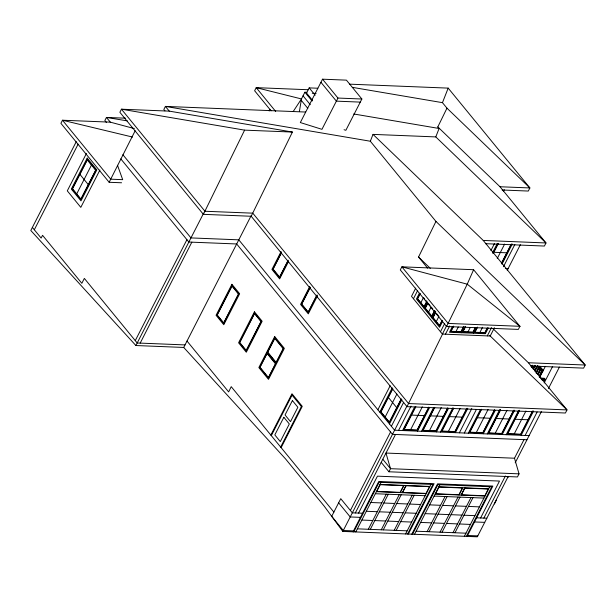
<?xml version="1.0" encoding="UTF-8"?>
<svg xmlns="http://www.w3.org/2000/svg" width="616" height="616" viewBox="0 0 616 616"><rect width="100%" height="100%" fill="white"/><g stroke="black" fill="none" stroke-linecap="round" stroke-linejoin="round"><path stroke-width="0.92" d="M299.384 111.611L301.463 98.937L304.897 92.223L306.814 92.3M530.607 365.996L583.614 368.129L585.2 365.026L435.951 221.421L370.332 141.233L373.019 134.388L435.789 136.914L545.999 242.958L544.413 246.054L485.447 243.682M502.148 189.998L528.305 191.052L529.891 187.949L446.97 108.17L442.465 102.664L448.186 88.119L349.665 84.161M435.789 136.914L439.1 128.482L437.814 126.911L446.97 108.17M473.604 269.708L467.236 284.176L446.6 326.519L400.285 269.923L401.871 266.828L473.604 269.708L519.919 326.303L518.341 329.406L446.6 326.519M135.158 130.769L109.148 182.282L60.899 123.323L62.478 120.228L110.303 122.145L134.35 128.59M292.423 132.055L244.598 130.138L203.38 214.345L119.866 112.297L121.444 109.201L169.269 111.126L292.423 132.055L251.197 216.262L203.38 214.345M427.589 268.091L418.541 257.034L435.951 221.421M442.788 333.572L407.007 406.645L251.197 216.262M76.253 141.68L30.8 230.5L135.897 345.53L183.722 347.455L285.493 458.843L324.309 506.283L342.819 531.415L477.323 536.813L508.223 476.43M34.319 229.76L78.124 144.152M86.409 153.5L67.298 190.852L80.804 207.361L99.923 170.008M76.692 193.948L91.484 165.034M135.266 340.633L186.925 239.686M135.897 345.53L203.673 213.097M140.186 343.112L191.846 242.165M269.161 110.98L270.031 109.278M317.787 88.234L309.186 87.888L306.537 93.047L312.535 100.377M183.722 347.455L251.059 215.87M361.869 99.014L346.431 80.142L322.522 79.187L300.323 122.553L321.952 129.329L337.961 98.052L361.869 99.014L345.861 130.292L344.059 129.73M281.127 251.49L271.941 269.431L279.664 278.871L288.404 261.777M281.312 252.652L272.819 269.246L279.572 277.5L288.065 260.907M281.289 253.199L273.111 269.184L279.548 277.046L288.157 260.221M309.756 286.471L300.57 304.412L308.293 313.852L317.471 295.903M309.94 287.634L301.447 304.227L308.2 312.481L317.117 295.056M310.349 287.341L301.74 304.165L308.177 312.027L316.786 295.203M270.832 435.065L291.969 393.763L302.264 406.337L281.127 447.64M271.317 435.651L292.053 395.125L301.386 406.522L280.642 447.054M415.731 288.096L411.503 296.358L442.38 334.088L490.205 336.013L494.432 327.75M413.452 298.737L417.679 290.475M419.404 293.231L416.447 299.014L439.608 327.312L442.565 321.537M419.889 293.824L417.325 298.829L424.077 307.084L427.065 301.247M420.258 293.609L417.617 298.768L424.054 306.629L426.695 301.47L425.625 300.154M420.836 302.702L423.477 297.536L424.547 298.845M424.17 308.447L427.127 302.664M427.604 303.257L425.048 308.262L431.801 316.516L434.788 310.68M427.981 303.041L425.34 308.2L431.77 316.062L434.411 310.903M377.877 409.779L390.136 385.816M428.559 312.135L431.2 306.968L432.809 308.932M379.803 412.142L392.23 387.857M392.731 388.411L380.68 411.958L389.366 422.568L401.416 399.022M392.723 388.935L380.973 411.896L389.343 422.114L401.085 399.153M431.885 317.879L435.266 311.272M435.751 311.858L432.763 317.694L439.524 325.949L442.08 320.944M435.705 312.474L433.056 317.633L439.493 325.494L442.134 320.335M385.162 417.001L396.904 394.04M436.274 321.567L438.915 316.401M503.372 191.407L504.25 189.697M389.458 423.931L401.878 399.653M391.383 426.287L403.649 402.325M440.471 331.755L444.698 323.492M350.396 510.464L390.559 431.993M442.38 334.088L446.608 325.833M342.819 531.415L406.868 406.252M445.445 334.211L449.672 325.956M355.317 512.943L395.48 434.473M398.583 430.376L411.011 406.098M490.921 250.504L494.425 243.659M452.452 326.488L449.495 332.27L485.362 333.71L488.319 327.928M453.199 326.519L450.635 331.524L461.099 331.947L463.663 326.942M453.661 326.11L451.02 331.277L460.984 331.678L463.625 326.511M358.558 513.074L377.446 476.16L499.499 481.065L480.603 517.979M492.608 252.668L497.32 243.459M492.923 253.538L498.09 243.451M402.571 430.538L414.568 407.099M498.175 243.782L493.816 252.29L506.768 252.806M415.33 407.091L403.719 429.799L417.163 430.338L428.782 407.63M415.846 406.591L404.096 429.545L417.047 430.068L428.798 407.107M353.03 531.824L378.794 481.481L434.088 483.706L408.323 534.041M456.002 331.477L458.265 327.05M353.776 531.854L379.14 482.29L432.94 484.453L407.576 534.01M355.771 531.931L381.135 482.367M497.251 258.497L504.65 244.044M381.212 462.347L388.927 471.779L390.513 468.684L385.963 453.053L514.491 458.219L524 439.632M410.572 429.806L422.322 406.845M461.453 332.748L464.41 326.965M465.157 327.004L462.593 332.001L473.057 332.424L475.614 327.419M465.619 326.596L462.978 331.755L472.942 332.155L475.205 327.727M501.547 263.009L511.126 244.306M501.64 263.325L511.542 243.99M501.986 264.149L512.266 244.059M467.96 331.955L470.224 327.527M417.517 431.138L429.514 407.7M368.314 529.275L386.278 494.171M503.457 266.736L514.845 244.483M370.308 529.352L388.273 494.248M421.506 431.3L433.495 407.861M434.265 407.854L422.645 430.553L436.097 431.1L447.717 408.393M434.773 407.345L423.03 430.307L435.982 430.83L447.724 407.869M473.404 333.225L476.368 327.45M477.107 327.481L474.551 332.486L485.008 332.902L487.572 327.905M477.569 327.073L474.928 332.24L484.892 332.64L487.156 328.213M507.245 270.316L520.358 244.698M429.506 430.569L441.248 407.607M479.91 332.44L482.551 327.273M381.265 529.798L399.23 494.687M400.292 492.623L403.988 485.393M383.26 529.875L401.224 494.771M402.279 492.7L405.983 485.477M436.444 431.901L448.44 408.462M487.295 335.897L491.522 327.635M440.432 432.062L452.86 407.784M453.291 408.431L441.572 431.315L455.024 431.855L467.074 408.316M453.707 408.108L441.957 431.069L454.908 431.585L466.659 408.631M394.217 530.314L412.189 495.21M396.211 530.399L414.175 495.287M448.433 431.331L460.183 408.37M455.378 432.663L467.798 408.385M405.59 533.933L430.946 484.368M459.359 432.825L471.787 408.539M411.811 534.188L437.576 483.845L492.869 486.07L467.113 536.405M412.558 534.211L437.922 484.653L491.722 486.809L466.366 536.374M464.341 433.025L476.337 409.578M414.553 534.295L439.916 484.73M468.329 433.179L480.326 409.74M481.088 409.732L469.469 432.44L482.921 432.979L494.54 410.279M481.604 409.232L469.854 432.186L482.805 432.709L494.556 409.748M476.33 432.447L488.08 409.486M427.096 531.639L445.06 496.527M429.09 531.716L447.054 496.612M483.275 433.78L495.272 410.341M487.256 433.941L499.684 409.663M500.454 409.655L488.403 433.194L501.855 433.741L513.898 410.194M500.531 409.987L488.781 432.948L501.74 433.472L513.482 410.51M440.047 532.155L458.019 497.05M459.074 494.987L462.77 487.757M442.042 532.239L460.006 497.127M461.068 495.064L464.764 487.833M495.256 433.21L507.007 410.248M531.477 366.897L532.347 365.188M531.716 367.19L532.594 365.488M532.093 367.205L532.963 365.504M533.002 368.761L534.75 365.35M533.248 369.061L534.988 365.65M533.618 369.076L535.366 365.658M534.534 370.632L536.713 366.366M502.202 434.542L514.63 410.264M534.904 370.647L537.09 366.381M534.773 370.924L537.391 365.804M535.15 370.94L537.768 365.819M453.006 532.678L470.971 497.566M536.059 372.495L538.677 367.382L536.297 372.796M536.236 373.658L539.293 367.69L538.546 367.66M454.993 532.755L472.957 497.651M506.19 434.703L518.61 410.425M537.591 374.366L540.209 369.246L537.83 374.659M519.465 410.256L507.33 433.957L520.782 434.496L532.832 410.957M519.465 410.749L507.715 433.71L520.666 434.234L532.417 411.272M538.199 374.674L540.825 369.554M539.115 376.23L541.733 371.117L539.354 376.522M539.293 377.392L542.35 371.425L541.603 371.394M539.67 377.431L545.329 366.358M514.191 433.972L525.941 411.011M464.372 536.297L489.735 486.732M540.471 378.116L544.305 378.27L545.029 379.156L544.19 380.087M544.174 382.936L552.452 366.759M521.136 435.304L533.556 411.026M548.44 388.504L559.39 367.105M525.117 435.466L537.113 412.019M483.845 518.11L505.42 475.945M515.207 462.785L541.372 411.657M494.432 503.996L496.419 500.123M514.491 458.219L519.042 473.85L517.455 476.946L388.927 471.779M293.185 111.534L301.463 98.937L256.21 87.649L254.631 90.752L271.063 110.826M507.43 477.508L508.223 477.046L507.222 477.007M308.131 89.736L256.21 87.649L275.691 111.45M312.274 93.278L316.1 93.432M360.283 102.11L336.375 101.147L320.936 82.282M305.682 112.043L165.411 106.406L163.825 109.502L164.926 110.849M125.579 118.195L106.445 117.433L104.859 120.528L106.514 122.546M437.814 126.911L500 186.748L529.891 187.949L448.186 88.119M109.148 182.282L121.583 182.775M373.019 134.388L483.229 240.433L545.999 242.958L500 186.748M505.336 268.561L508.092 268.668M185.023 344.914L137.199 342.989L84.346 278.409L81.836 283.314L42.55 235.312L41.133 238.084L32.386 227.404M493.17 328.836L528.413 362.747L585.2 365.026L483.229 240.433M541.195 379.002L545.029 379.156M542.265 379.818L544.498 380.188L542.134 380.095M407.007 406.645L565.426 413.013L567.013 409.91L528.413 362.747M411.496 415.092L424.447 415.608M430.422 415.854L443.374 416.37M449.103 416.601L462.308 417.132M477.254 417.733L490.205 418.256M496.18 418.495L509.132 419.011M514.861 419.242L528.066 419.773M529.106 435.62L394.602 430.222L238.792 239.84L190.968 237.915L122.892 154.739M526.988 439.755L392.484 434.349L236.675 243.967L188.858 242.05L120.782 158.866M519.042 473.85L390.513 468.684L382.798 459.251M380.08 484.43L429.891 486.432M438.862 486.794L488.673 488.796M376.376 491.66L426.195 493.662M435.158 494.024L484.977 496.026M375.321 493.724L425.14 495.726M434.103 496.088L483.922 498.09M370.832 502.502L381.789 502.941M383.783 503.026L394.74 503.465M396.735 503.542L407.692 503.988M409.686 504.065L420.643 504.504M429.614 504.866L440.571 505.305M442.565 505.39L453.522 505.828M455.517 505.905L466.474 506.344M468.468 506.429L479.433 506.868M366.335 511.28L377.3 511.719M379.294 511.804L390.251 512.243M392.246 512.32L403.203 512.758M405.197 512.843L416.154 513.282M425.125 513.644L436.082 514.083M438.076 514.16L449.033 514.606M451.028 514.683L461.985 515.122M463.979 515.207L474.936 515.646M362.539 513.236L352.329 512.828L340.748 498.675L331.716 516.331L343.297 530.484L353.507 530.892M476.622 517.817L486.833 518.233M360.429 517.363L350.219 516.955L338.638 502.802M474.505 521.952L484.723 522.36M361.846 520.058L372.803 520.497M374.798 520.582L385.762 521.02M387.749 521.097L398.714 521.536M400.7 521.621L411.665 522.06M420.628 522.422L431.593 522.861M433.579 522.938L444.544 523.377M446.531 523.461L457.495 523.9M459.49 523.977L470.447 524.424M357.357 528.836L407.168 530.838M416.139 531.2L465.958 533.194M467.583 535.473L477.8 535.889M127.281 120.875L106.445 117.433L110.303 122.145M352.344 87.349L442.465 102.664M353.715 113.975L439.1 128.482M370.332 141.233L165.411 106.406L169.269 111.126M244.598 130.138L121.444 109.201L204.959 211.25L252.783 213.167L408.593 403.549L567.013 409.91L489.62 335.45M132.517 137.052L62.478 120.228L110.734 179.179L122.692 179.664L117.502 165.273M418.541 257.034L430.291 268.337M322.522 79.187L337.961 98.052M539.793 366.173L543.404 370.586M538.669 366.135L542.881 371.279M537.445 366.32L542.457 372.441M309.186 87.888L315.176 95.211M304.897 92.223L312.104 101.024M303.049 95.834L310.287 104.681M301.239 100.331L307.823 108.377M428.52 303.696L430.122 305.659M436.775 313.783L438.384 315.746M388.373 397.435L396.735 407.653M267.452 352.267L276.137 362.878M267.059 353.045L275.745 363.656M79.911 174.382L88.273 184.6M333.88 512.096L231.223 386.671L228.644 391.899L187.01 341.033M87.187 158.104L71.341 189.081L80.989 200.87L96.843 169.893L87.187 158.104M87.279 159.467L72.218 188.896L80.904 199.507L95.965 170.078L87.279 159.467M87.303 159.921L72.511 188.835L80.873 199.053L95.665 170.139L87.303 159.921M231.916 284.307L216.062 315.284L223.785 324.717L239.639 293.74L231.916 284.307M232.001 285.67L216.947 315.099L223.7 323.354L238.762 293.924L232.001 285.67M232.032 286.124L217.24 315.038L223.67 322.892L238.469 293.986L232.032 286.124M254.431 311.819L238.585 342.796L246.3 352.229L262.154 321.252L254.431 311.819M254.524 313.182L239.462 342.611L246.215 350.866L261.276 321.437L254.524 313.182M254.547 313.636L239.755 342.55L246.184 350.412L260.984 321.498L254.547 313.636M274.697 336.575L258.851 367.56L268.499 379.348L284.353 348.371L274.697 336.575M274.79 337.945L259.729 367.375L268.414 377.985L283.468 348.556L274.79 337.945M267.09 353.499L260.021 367.313L268.384 377.531L275.452 363.717L267.09 353.499M274.813 338.4L267.744 352.206L276.114 362.424L283.175 348.618L274.813 338.4M283.853 417.286L274.828 434.911L280.295 441.595L289.32 423.962L283.853 417.286M292.4 400.577L285.039 414.968L290.506 421.652L297.867 407.261L292.4 400.577M380.195 484.7L376.761 491.414L400.169 492.353L403.611 485.639L380.195 484.7M406.098 485.739L402.664 492.453L426.08 493.393L429.514 486.686L406.098 485.739M438.977 487.063L435.543 493.778L458.958 494.717L462.393 488.003L438.977 487.063M464.88 488.103L461.446 494.817L484.861 495.757L488.296 489.042L464.88 488.103M519.919 326.303L448.186 323.423L401.871 266.828L467.236 284.176L519.919 326.303"/></g></svg>
